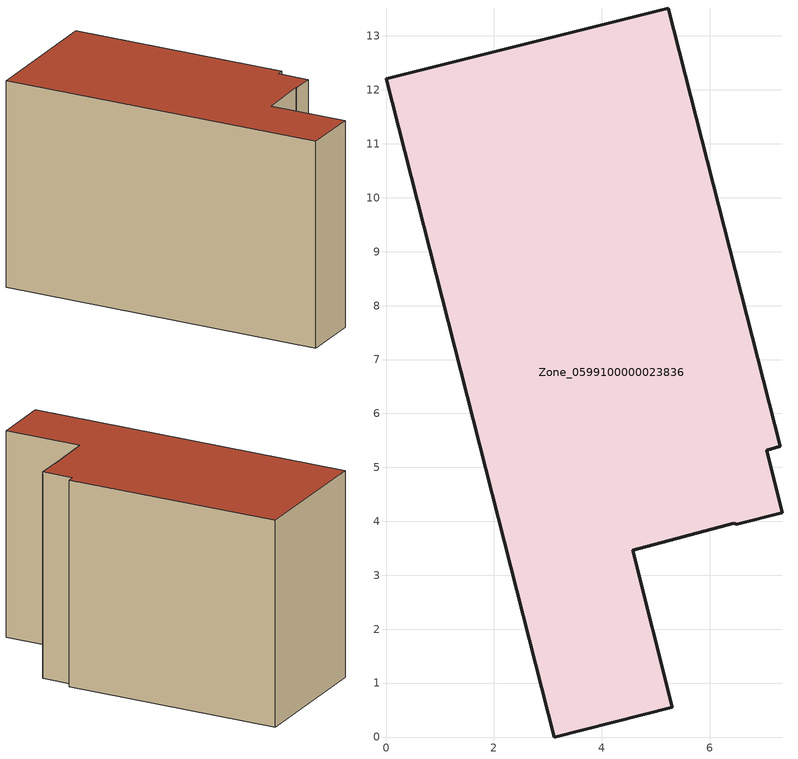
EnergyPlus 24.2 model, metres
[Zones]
Zone_0599100000023836
 floor ground (C_G): 4.57,3.46 5.31,0.55 3.12,0 0,12.21 5.23,13.52 7.31,5.39 7.06,5.32 7.35,4.16 6.51,3.95 6.45,3.96 z0
 wall outside (C_F): 3.12,0 5.31,0.55 4.57,3.46 6.45,3.96 6.51,3.95 7.35,4.16 7.06,5.32 7.31,5.39 5.23,13.52 0,12.21 3.12,0 z0:8.05
 roof outside (C_R): 5.31,0.55 4.57,3.46 6.45,3.96 6.51,3.95 7.35,4.16 7.06,5.32 7.31,5.39 5.23,13.52 0,12.21 3.12,0 z8.05
[BUILDING]
Pand.0599100000023836: North Axis=0; Terrain=City; Loads Convergence Tolerance Value=0.04; Temperature Convergence Tolerance Value=0.4; Solar Distribution=FullExterior; Maximum Number of Warmup Days=25; Minimum Number of Warmup Days=1
[Site:Location]
Rotterdam.The.Hague.AP_ZH_NLD Design_Conditions: Latitude=51.96; Longitude=4.45; Time Zone=1; Elevation=-4.5
[SITE:GROUNDTEMPERATURE:BUILDINGSURFACE]
18, 18, 18, 18, 18, 18, 18, 18, 18, 18, 18, 18
[MATERIAL] Thermal Absorptance=0.9; Solar Absorptance=0.7; Visible Absorptance=0.7
Name | Roughness | Thickness | Conductivity | Density | Specific Heat
G.TI.1975-1991 | MediumSmooth | 0.15 | 0.288461 | 540 | 1210
F.TI.1975-1991 | Rough | 0.3 | 0.230769 | 1920 | 840
R.TI.1975-1991 | MediumRough | 0.2 | 0.153846 | 1500 | 1000
[CONSTRUCTION]
C_G: G.TI.1975-1991
C_F: F.TI.1975-1991
C_R: R.TI.1975-1991
[ZONE]
Zone_0599100000023836: Type=1; Multiplier=1; Ceiling Height=Autocalculate; Volume=Autocalculate; Floor Area=autocalculate; Part of Total Floor Area=Yes
[ZONEINFILTRATION:DESIGNFLOWRATE]
Infil_Zone_0599100000023836: Zone or ZoneList or Space or SpaceList=Zone_0599100000023836; Schedule=AlwaysOn; Design Flow Rate Calculation Method=Flow/Area; Flow Rate per Floor Area=0.003; Constant Term Coefficient=1; Temperature Term Coefficient=0; Velocity Term Coefficient=0; Velocity Squared Term Coefficient=0
[HVACTEMPLATE:ZONE:IDEALLOADSAIRSYSTEM]
Zone_0599100000023836: Maximum Heating Supply Air Temperature=50; Minimum Cooling Supply Air Temperature=13; Maximum Heating Supply Air Humidity Ratio=0.0156; Minimum Cooling Supply Air Humidity Ratio=0.0077; Heating Limit=NoLimit; Cooling Limit=NoLimit; Dehumidification Control Type=ConstantSensibleHeatRatio; Cooling Sensible Heat Ratio=0.7; Dehumidification Setpoint=60; Humidification Control Type=None; Humidification Setpoint=30; Outdoor Air Method=None; Outdoor Air Flow Rate per Person=0.00944; Outdoor Air Flow Rate per Zone Floor Area=0; Outdoor Air Flow Rate per Zone=0; Demand Controlled Ventilation Type=None; Outdoor Air Economizer Type=NoEconomizer; Heat Recovery Type=None; Sensible Heat Recovery Effectiveness=0.7; Latent Heat Recovery Effectiveness=0.65
[ZONECONTROL:THERMOSTAT]
ThermostatControl_Zone_0599100000023836: Zone or ZoneList=Zone_0599100000023836; Control Type Schedule=DualSetpointControlType; Control 1=Thermostat_Zone_0599100000023836; Temperature Difference Between Cutout And Setpoint=0
[THERMOSTATSETPOINT:DUALSETPOINT]
Thermostat_Zone_0599100000023836: Heating Setpoint Temperature Schedule=HeatingSetpoint_Zone_0599100000023836; Cooling Setpoint Temperature Schedule=CoolingSetpoint_Zone_0599100000023836
[SCHEDULE:COMPACT]
HeatingSetpoint_Zone_0599100000023836: Through: 12/31, For: AllDays, Until: 24:00, 21
CoolingSetpoint_Zone_0599100000023836: Through: 12/31, For: AllDays, Until: 24:00, 24
DualSetpointControlType: Through: 12/31, For: AllDays, Until: 24:00, 4
AlwaysOn: Through: 12/31, For: AllDays, Until: 24:00, 1
